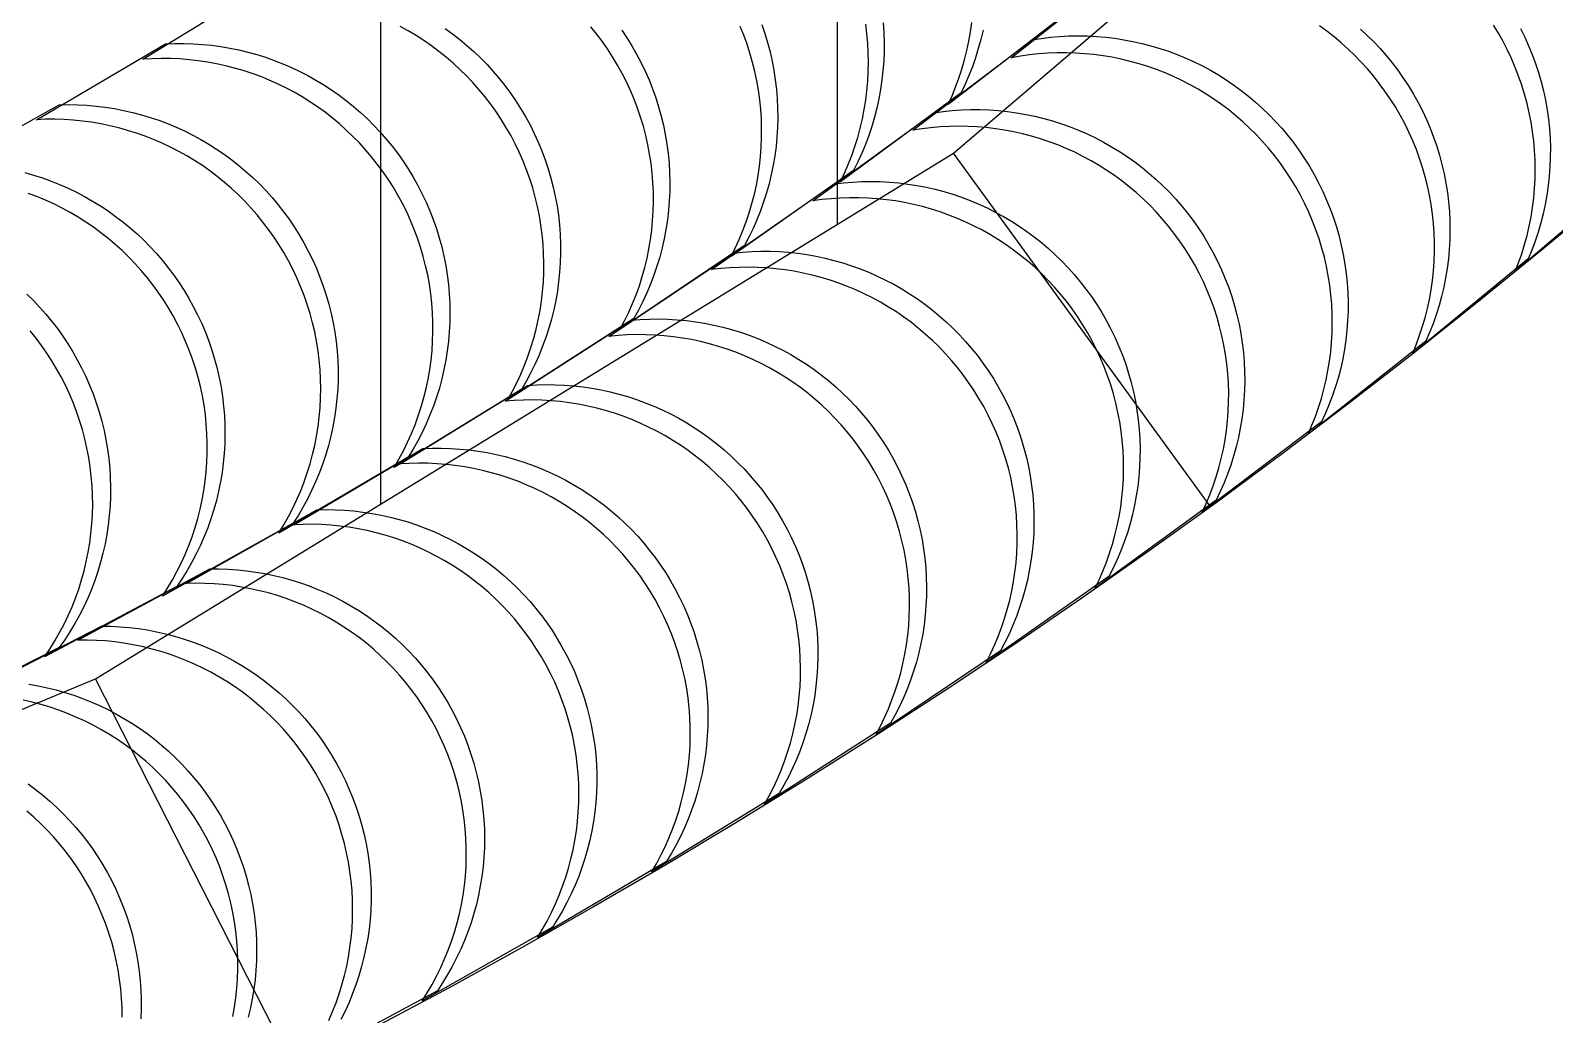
# Model space of a CAD drawing. Header units: metres. Extents: x -22.9 to 22.9, y -22.9 to 22.9.
# Drawn here: x 9.5 to 14.59, y -20.19 to -16.9 of the extents above; entities that cross this region are included whole.
import ezdxf

# ---------------------------------------------------------------- set-up
doc = ezdxf.new("R2010")
doc.units = ezdxf.units.M
for name, color, linetype in [('OBSERVED_CIRCULAR_SCAN', 3, 'Continuous'), ('SCAN_FOOTPRINTS', 5, 'Continuous'), ('TANK_BOUNDARY', 7, 'Continuous')]:
    doc.layers.add(name, color=color, linetype=linetype)

msp = doc.modelspace()

# ---------------------------------------------------------------- linework, layer by layer
at = {"layer": 'OBSERVED_CIRCULAR_SCAN'}
for p, q in [((12.5798, -17.3146), (15.1335, -15.1335)), ((12.192, -16.3068), (12.192, -17.4103)), ((10.668, -16.5119), (10.668, -18.3838)), ((9.7163, -19.0693), (12.5798, -17.3146)), ((13.4364, -18.4936), (12.5798, -17.3146)), ((12.192, -17.4147), (12.192, -17.5522)), ((10.668, -18.3842), (10.668, -18.4861)), ((6.6136, -20.3545), (9.7163, -19.0693)), ((10.3759, -20.3638), (9.7163, -19.0693))]:
    msp.add_line(p, q, dxfattribs=at)
at = {"layer": 'SCAN_FOOTPRINTS'}
for points in [[(13.9386, -16.9003), (13.9611, -16.9213), (13.983, -16.943), (14.004, -16.9655), (14.0243, -16.9886), (14.0438, -17.0125), (14.063, -17.0378), (14.0813, -17.0637), (14.0988, -17.0903), (14.1152, -17.1175), (14.1307, -17.1453), (14.1452, -17.1736), (14.1587, -17.2024), (14.1711, -17.2316), (14.1825, -17.2613), (14.1929, -17.2913), (14.2022, -17.3217), (14.2104, -17.3524), (14.2176, -17.3834), (14.2236, -17.4146), (14.2285, -17.446), (14.2323, -17.4776), (14.235, -17.5092), (14.2366, -17.541), (14.2371, -17.5728), (14.2364, -17.6046), (14.2346, -17.6363), (14.2317, -17.6679), (14.2277, -17.6995), (14.2225, -17.7308), (14.2163, -17.762), (14.2089, -17.7929), (14.2005, -17.8236), (14.191, -17.8539), (14.1805, -17.8839), (14.1688, -17.9135), (14.1562, -17.9426), (13.7636, -18.2522), (13.7636, -18.2522), (13.7762, -18.2231), (13.7878, -18.1935), (13.7984, -18.1635), (13.8079, -18.1332), (13.8163, -18.1025), (13.8237, -18.0716), (13.8299, -18.0404), (13.835, -18.0091), (13.8391, -17.9775), (13.842, -17.9459), (13.8438, -17.9142), (13.8444, -17.8824), (13.844, -17.8506), (13.8424, -17.8188), (13.8397, -17.7872), (13.8359, -17.7556), (13.831, -17.7242), (13.8249, -17.693), (13.8178, -17.662), (13.8096, -17.6313), (13.8003, -17.6009), (13.7899, -17.5709), (13.7785, -17.5412), (13.766, -17.512), (13.7526, -17.4832), (13.7381, -17.4549), (13.7226, -17.4271), (13.7061, -17.3999), (13.6887, -17.3733), (13.6704, -17.3474), (13.6512, -17.3221), (13.6317, -17.2982), (13.6114, -17.2751), (13.5903, -17.2526), (13.5685, -17.2309), (13.546, -17.2099), (13.5227, -17.1897), (13.4988, -17.1703), (13.4742, -17.1518), (13.449, -17.1341), (13.4232, -17.1173), (13.3969, -17.1013), (13.37, -17.0863), (13.3426, -17.0722), (13.3148, -17.0591), (13.2865, -17.0469), (13.2578, -17.0357), (13.2288, -17.0254), (13.1994, -17.0162), (13.1697, -17.008), (13.1398, -17.0008), (13.1096, -16.9946), (13.0792, -16.9895), (13.0487, -16.9854), (13.0181, -16.9824), (12.9873, -16.9804), (12.9566, -16.9794), (12.9258, -16.9795), (12.895, -16.9807), (12.8643, -16.9829), (12.8337, -16.9862), (12.8032, -16.9905), (12.7729, -16.9959), (13.1655, -16.6863)], [(10.8835, -16.8983), (10.9085, -16.9163), (10.9328, -16.9352), (10.9564, -16.9549), (10.9794, -16.9754), (11.0017, -16.9967), (11.0232, -17.0187), (11.0439, -17.0414), (11.0639, -17.0649), (11.0831, -17.089), (11.1014, -17.1138), (11.1188, -17.1391), (11.1354, -17.1651), (11.1516, -17.1924), (11.1668, -17.2204), (11.181, -17.2488), (11.1941, -17.2777), (11.2063, -17.3071), (11.2174, -17.3369), (11.2275, -17.367), (11.2364, -17.3975), (11.2443, -17.4283), (11.2512, -17.4594), (11.2569, -17.4906), (11.2615, -17.5221), (11.2649, -17.5537), (11.2673, -17.5854), (11.2686, -17.6171), (11.2687, -17.6489), (11.2677, -17.6807), (11.2656, -17.7124), (11.2623, -17.744), (11.258, -17.7755), (11.2525, -17.8068), (11.2459, -17.8379), (11.2383, -17.8688), (11.2295, -17.8993), (11.2197, -17.9296), (11.2088, -17.9594), (11.1969, -17.9889), (11.1839, -18.0179), (11.17, -18.0465), (11.155, -18.0745), (11.139, -18.102), (10.7131, -18.3639), (10.7131, -18.3639), (10.7291, -18.3364), (10.7441, -18.3084), (10.758, -18.2798), (10.771, -18.2508), (10.7829, -18.2214), (10.7938, -18.1915), (10.8036, -18.1613), (10.8124, -18.1307), (10.82, -18.0998), (10.8266, -18.0687), (10.8321, -18.0374), (10.8364, -18.0059), (10.8396, -17.9743), (10.8418, -17.9426), (10.8428, -17.9108), (10.8426, -17.8791), (10.8414, -17.8473), (10.839, -17.8156), (10.8355, -17.784), (10.8309, -17.7525), (10.8252, -17.7213), (10.8184, -17.6902), (10.8105, -17.6594), (10.8016, -17.6289), (10.7915, -17.5988), (10.7804, -17.569), (10.7682, -17.5396), (10.7551, -17.5107), (10.7409, -17.4823), (10.7257, -17.4544), (10.7095, -17.427), (10.6929, -17.401), (10.6755, -17.3757), (10.6571, -17.3509), (10.638, -17.3268), (10.618, -17.3034), (10.5973, -17.2806), (10.5758, -17.2586), (10.5535, -17.2373), (10.5305, -17.2168), (10.5069, -17.1971), (10.4825, -17.1782), (10.4576, -17.1602), (10.432, -17.143), (10.4059, -17.1267), (10.3792, -17.1113), (10.3521, -17.0968), (10.3244, -17.0833), (10.2963, -17.0707), (10.2678, -17.0591), (10.2389, -17.0485), (10.2096, -17.0389), (10.18, -17.0303), (10.1502, -17.0227), (10.1201, -17.0161), (10.0898, -17.0105), (10.0594, -17.006), (10.0288, -17.0026), (9.9981, -17.0001), (9.9673, -16.9988), (9.9365, -16.9985), (9.9057, -16.9992), (9.875, -17.001), (10.3009, -16.7391)], [(11.9402, -16.885), (11.9504, -16.915), (11.9596, -16.9455), (11.9677, -16.9762), (11.9747, -17.0072), (11.9806, -17.0385), (11.9854, -17.0699), (11.9891, -17.1015), (11.9916, -17.1331), (11.9931, -17.1649), (11.9934, -17.1967), (11.9926, -17.2285), (11.9907, -17.2602), (11.9877, -17.2918), (11.9835, -17.3233), (11.9782, -17.3547), (11.9719, -17.3858), (11.9644, -17.4167), (11.9558, -17.4473), (11.9462, -17.4776), (11.9355, -17.5076), (11.9238, -17.5371), (11.911, -17.5662), (11.8972, -17.5948), (11.8824, -17.623), (11.4678, -17.9024), (11.4678, -17.9024), (11.4826, -17.8742), (11.4964, -17.8456), (11.5091, -17.8165), (11.5209, -17.787), (11.5316, -17.757), (11.5412, -17.7267), (11.5498, -17.6961), (11.5572, -17.6652), (11.5636, -17.6341), (11.5689, -17.6027), (11.573, -17.5712), (11.576, -17.5396), (11.578, -17.5079), (11.5788, -17.4761), (11.5784, -17.4443), (11.577, -17.4125), (11.5744, -17.3809), (11.5707, -17.3493), (11.566, -17.3179), (11.5601, -17.2866), (11.553, -17.2556), (11.545, -17.2249), (11.5358, -17.1945), (11.5255, -17.1644), (11.5142, -17.1347), (11.5019, -17.1054), (11.4885, -17.0765), (11.4742, -17.0482), (11.4588, -17.0203), (11.4425, -16.9931), (11.4252, -16.9664), (11.4075, -16.9412), (11.389, -16.9166), (11.3697, -16.8926)], [(12.3455, -16.88), (12.3476, -16.9117), (12.3486, -16.9434), (12.3484, -16.9752), (12.3472, -17.007), (12.3448, -17.0387), (12.3413, -17.0703), (12.3367, -17.1017), (12.331, -17.133), (12.3241, -17.164), (12.3162, -17.1948), (12.3072, -17.2253), (12.2972, -17.2555), (12.286, -17.2852), (12.2739, -17.3146), (12.2607, -17.3435), (12.2465, -17.372), (11.8377, -17.6599), (11.8377, -17.6599), (11.8519, -17.6315), (11.8651, -17.6026), (11.8773, -17.5732), (11.8884, -17.5434), (11.8985, -17.5133), (11.9075, -17.4828), (11.9154, -17.452), (11.9222, -17.421), (11.9279, -17.3897), (11.9325, -17.3583), (11.936, -17.3267), (11.9384, -17.295), (11.9397, -17.2632), (11.9398, -17.2314), (11.9388, -17.1996), (11.9367, -17.1679), (11.9335, -17.1363), (11.9292, -17.1048), (11.9237, -17.0735), (11.9172, -17.0424), (11.9095, -17.0115), (11.9008, -16.981), (11.891, -16.9507), (11.8801, -16.9209), (11.8682, -16.8914)], [(12.6786, -16.9039), (12.6713, -16.9349), (12.6629, -16.9656), (12.6535, -16.9959), (12.643, -17.0259), (12.6314, -17.0555), (12.6188, -17.0847), (12.6052, -17.1134), (12.2026, -17.4098), (12.2026, -17.4098), (12.2162, -17.3811), (12.2288, -17.3519), (12.2403, -17.3223), (12.2508, -17.2923), (12.2603, -17.262), (12.2686, -17.2313), (12.2759, -17.2004), (12.2821, -17.1692), (12.2871, -17.1378), (12.2911, -17.1063), (12.2939, -17.0746), (12.2956, -17.0429), (12.2962, -17.0111), (12.2957, -16.9793), (12.2941, -16.9475), (12.2913, -16.9159), (12.2874, -16.8843)], [(12.9585, -16.8475), (12.5621, -17.1522), (12.5621, -17.1522), (12.5751, -17.1232), (12.5871, -17.0938), (12.598, -17.0639), (12.6079, -17.0337), (12.6167, -17.0032), (12.6244, -16.9723), (12.6311, -16.9412), (12.6366, -16.9099), (12.641, -16.8785)], [(14.8351, -17.3855), (14.4546, -17.71), (14.4546, -17.71), (14.4662, -17.6803), (14.4766, -17.6503), (14.486, -17.62), (14.4944, -17.5893), (14.5016, -17.5583), (14.5078, -17.5272), (14.5128, -17.4958), (14.5167, -17.4642), (14.5195, -17.4326), (14.5212, -17.4008), (14.5218, -17.3691), (14.5212, -17.3373), (14.5196, -17.3055), (14.5168, -17.2739), (14.5129, -17.2423), (14.5078, -17.2109), (14.5017, -17.1797), (14.4945, -17.1488), (14.4862, -17.1181), (14.4768, -17.0877), (14.4663, -17.0577), (14.4548, -17.0281), (14.4423, -16.9989), (14.4287, -16.9702), (14.4141, -16.9419), (14.3985, -16.9142), (14.382, -16.8871)], [(11.473, -16.9041), (11.4901, -16.9297), (11.5068, -16.9567), (11.5226, -16.9843), (11.5374, -17.0125), (11.5512, -17.0411), (11.5639, -17.0702), (11.5757, -17.0998), (11.5863, -17.1297), (11.5959, -17.16), (11.6045, -17.1906), (11.6119, -17.2215), (11.6183, -17.2527), (11.6235, -17.284), (11.6277, -17.3155), (11.6307, -17.3472), (11.6326, -17.3789), (11.6334, -17.4107), (11.6331, -17.4425), (11.6316, -17.4742), (11.629, -17.5059), (11.6253, -17.5375), (11.6205, -17.5689), (11.6146, -17.6001), (11.6076, -17.6311), (11.5995, -17.6619), (11.5903, -17.6923), (11.58, -17.7224), (11.5687, -17.7521), (11.5564, -17.7814), (11.543, -17.8102), (11.5286, -17.8385), (11.5132, -17.8664), (11.0928, -18.1371), (11.0928, -18.1371), (11.1082, -18.1093), (11.1226, -18.0809), (11.136, -18.0521), (11.1484, -18.0228), (11.1597, -17.9931), (11.1699, -17.963), (11.1791, -17.9326), (11.1872, -17.9018), (11.1942, -17.8708), (11.2001, -17.8396), (11.205, -17.8082), (11.2087, -17.7766), (11.2112, -17.7449), (11.2127, -17.7132), (11.213, -17.6814), (11.2122, -17.6496), (11.2103, -17.6179), (11.2073, -17.5862), (11.2032, -17.5547), (11.1979, -17.5234), (11.1916, -17.4922), (11.1841, -17.4613), (11.1756, -17.4307), (11.166, -17.4004), (11.1553, -17.3705), (11.1436, -17.3409), (11.1308, -17.3118), (11.117, -17.2832), (11.1022, -17.255), (11.0865, -17.2274), (11.0697, -17.2004), (11.0526, -17.1748), (11.0346, -17.1498), (11.0158, -17.1255), (10.9962, -17.1017), (10.9757, -17.0787), (10.9545, -17.0564), (10.9325, -17.0348), (10.9098, -17.014), (10.8864, -16.994), (10.8624, -16.9748), (10.8376, -16.9564), (10.8123, -16.9389), (10.7864, -16.9223), (10.76, -16.9065), (10.733, -16.8917)], [(14.4725, -16.8986), (14.4866, -16.9272), (14.4996, -16.9562), (14.5116, -16.9856), (14.5225, -17.0154), (14.5324, -17.0457), (14.5412, -17.0762), (14.5489, -17.107), (14.5556, -17.1381), (14.5611, -17.1694), (14.5655, -17.2009), (14.5688, -17.2325), (14.571, -17.2642), (14.5721, -17.296), (14.572, -17.3278), (14.5708, -17.3595), (14.5685, -17.3912), (14.5651, -17.4228), (14.5606, -17.4543), (14.5549, -17.4856), (14.5482, -17.5167), (14.5404, -17.5475), (14.5314, -17.578), (14.5214, -17.6081), (14.5104, -17.6379), (14.4983, -17.6673), (14.1117, -17.9844), (14.1117, -17.9844), (14.1238, -17.955), (14.1348, -17.9252), (14.1448, -17.895), (14.1538, -17.8645), (14.1616, -17.8337), (14.1683, -17.8027), (14.174, -17.7714), (14.1785, -17.7399), (14.1819, -17.7083), (14.1842, -17.6766), (14.1854, -17.6449), (14.1855, -17.6131), (14.1844, -17.5813), (14.1822, -17.5496), (14.1789, -17.518), (14.1745, -17.4865), (14.169, -17.4552), (14.1623, -17.4241), (14.1546, -17.3933), (14.1458, -17.3627), (14.1359, -17.3325), (14.125, -17.3027), (14.113, -17.2732), (14.1, -17.2442), (14.0859, -17.2157), (14.0709, -17.1877), (14.0549, -17.1603), (14.0379, -17.1334), (14.02, -17.1071), (14.0012, -17.0815), (13.9815, -17.0566), (13.9615, -17.0331), (13.9408, -17.0103), (13.9193, -16.9883), (13.8971, -16.967), (13.8741, -16.9465), (13.8505, -16.9267), (13.8262, -16.9078), (13.8013, -16.8897)], [(9.1592, -17.3971), (9.5957, -17.1531), (9.5957, -17.1531), (9.6265, -17.1526), (9.6573, -17.1531), (9.688, -17.1547), (9.7187, -17.1574), (9.7493, -17.161), (9.7797, -17.1658), (9.8099, -17.1716), (9.84, -17.1784), (9.8697, -17.1862), (9.8992, -17.195), (9.9284, -17.2049), (9.9572, -17.2157), (9.9857, -17.2275), (10.0137, -17.2403), (10.0413, -17.254), (10.0683, -17.2687), (10.0949, -17.2843), (10.1209, -17.3008), (10.1463, -17.3181), (10.1711, -17.3364), (10.1953, -17.3554), (10.2188, -17.3753), (10.2417, -17.396), (10.2638, -17.4174), (10.2851, -17.4396), (10.3057, -17.4625), (10.3255, -17.4861), (10.3445, -17.5104), (10.3626, -17.5353), (10.3799, -17.5607), (10.3962, -17.5868), (10.4117, -17.6134), (10.4267, -17.6415), (10.4408, -17.67), (10.4538, -17.699), (10.4657, -17.7284), (10.4767, -17.7583), (10.4865, -17.7885), (10.4953, -17.819), (10.503, -17.8499), (10.5096, -17.881), (10.5151, -17.9123), (10.5195, -17.9438), (10.5228, -17.9754), (10.525, -18.0071), (10.526, -18.0389), (10.526, -18.0706), (10.5248, -18.1024), (10.5224, -18.1341), (10.519, -18.1657), (10.5144, -18.1972), (10.5088, -18.2284), (10.502, -18.2595), (10.4942, -18.2903), (10.4852, -18.3208), (10.4752, -18.351), (10.4642, -18.3808), (10.452, -18.4102), (10.4389, -18.4391), (10.4248, -18.4676), (10.4096, -18.4955), (10.3935, -18.5229), (10.3764, -18.5497), (9.9399, -18.7937), (9.9399, -18.7937), (9.957, -18.7669), (9.9732, -18.7395), (9.9883, -18.7115), (10.0025, -18.6831), (10.0156, -18.6541), (10.0277, -18.6247), (10.0388, -18.595), (10.0488, -18.5648), (10.0577, -18.5343), (10.0656, -18.5035), (10.0723, -18.4724), (10.078, -18.4411), (10.0826, -18.4097), (10.086, -18.3781), (10.0883, -18.3464), (10.0895, -18.3146), (10.0896, -18.2828), (10.0885, -18.2511), (10.0864, -18.2193), (10.0831, -18.1877), (10.0787, -18.1563), (10.0732, -18.1249), (10.0666, -18.0939), (10.0589, -18.063), (10.0501, -18.0325), (10.0402, -18.0023), (10.0293, -17.9724), (10.0173, -17.943), (10.0043, -17.914), (9.9903, -17.8854), (9.9753, -17.8574), (9.9598, -17.8308), (9.9434, -17.8047), (9.9262, -17.7792), (9.908, -17.7543), (9.8891, -17.7301), (9.8693, -17.7065), (9.8487, -17.6836), (9.8273, -17.6614), (9.8052, -17.64), (9.7824, -17.6193), (9.7589, -17.5994), (9.7347, -17.5803), (9.7099, -17.5621), (9.6845, -17.5447), (9.6584, -17.5283), (9.6319, -17.5127), (9.6048, -17.498), (9.5773, -17.4843), (9.5492, -17.4715), (9.5208, -17.4597), (9.492, -17.4488)], [(9.4805, -17.3793), (9.5101, -17.3878), (9.5394, -17.3972), (9.5683, -17.4077), (9.5969, -17.4191), (9.6251, -17.4315), (9.6529, -17.4449), (9.6801, -17.4592), (9.7069, -17.4744), (9.7331, -17.4906), (9.7588, -17.5076), (9.7838, -17.5255), (9.8083, -17.5442), (9.8321, -17.5638), (9.8552, -17.5841), (9.8775, -17.6053), (9.8992, -17.6272), (9.9201, -17.6498), (9.9402, -17.6731), (9.9595, -17.6971), (9.9779, -17.7218), (9.9955, -17.747), (10.0123, -17.7729), (10.0281, -17.7993), (10.043, -17.8262), (10.0575, -17.8546), (10.0709, -17.8834), (10.0833, -17.9126), (10.0946, -17.9423), (10.1049, -17.9724), (10.1142, -18.0028), (10.1223, -18.0335), (10.1294, -18.0645), (10.1354, -18.0957), (10.1402, -18.1272), (10.144, -18.1587), (10.1466, -18.1904), (10.1481, -18.2222), (10.1485, -18.2539), (10.1477, -18.2857), (10.1459, -18.3174), (10.1429, -18.3491), (10.1388, -18.3806), (10.1336, -18.412), (10.1273, -18.4431), (10.1199, -18.474), (10.1114, -18.5047), (10.1018, -18.535), (10.0912, -18.5649), (10.0795, -18.5945), (10.0668, -18.6236), (10.053, -18.6523), (10.0383, -18.6804), (10.0226, -18.7081), (10.0059, -18.7351), (9.9882, -18.7616), (9.5468, -18.9964), (9.5468, -18.9964), (9.5645, -18.97), (9.5811, -18.9429), (9.5969, -18.9153), (9.6116, -18.8871), (9.6254, -18.8585), (9.6381, -18.8293), (9.6498, -18.7998), (9.6604, -18.7698), (9.67, -18.7395), (9.6785, -18.7089), (9.6859, -18.678), (9.6922, -18.6468), (9.6974, -18.6155), (9.7015, -18.5839), (9.7045, -18.5523), (9.7063, -18.5206), (9.7071, -18.4888), (9.7067, -18.457), (9.7052, -18.4252), (9.7025, -18.3936), (9.6988, -18.362), (9.6939, -18.3306), (9.688, -18.2994), (9.6809, -18.2684), (9.6728, -18.2376), (9.6635, -18.2072), (9.6532, -18.1772), (9.6419, -18.1475), (9.6295, -18.1182), (9.6161, -18.0894), (9.6016, -18.0611), (9.5867, -18.0341), (9.5709, -18.0077), (9.5541, -17.9819), (9.5365, -17.9566), (9.5181, -17.932), (9.4988, -17.908)], [(9.4872, -17.7854), (9.5092, -17.807), (9.5303, -17.8293), (9.5508, -17.8524), (9.5704, -17.8761), (9.5892, -17.9005), (9.6071, -17.9255), (9.6242, -17.9511), (9.6404, -17.9773), (9.6557, -18.0041), (9.67, -18.0313), (9.6839, -18.0599), (9.6967, -18.089), (9.7085, -18.1185), (9.7192, -18.1484), (9.7289, -18.1787), (9.7375, -18.2093), (9.745, -18.2402), (9.7514, -18.2713), (9.7567, -18.3027), (9.7609, -18.3342), (9.764, -18.3658), (9.766, -18.3976), (9.7668, -18.4293), (9.7665, -18.4611), (9.7651, -18.4929), (9.7626, -18.5246), (9.759, -18.5561), (9.7542, -18.5876), (9.7484, -18.6188), (9.7414, -18.6498), (9.7334, -18.6806), (9.7242, -18.711), (9.714, -18.7411), (9.7028, -18.7709), (9.6905, -18.8002), (9.6772, -18.829), (9.6628, -18.8574), (9.6475, -18.8852), (9.6312, -18.9125), (9.6139, -18.9392), (9.5958, -18.9653), (9.1496, -19.1909)], [(10.4953, -20.2099), (10.5079, -20.1807), (10.5194, -20.1511), (10.5298, -20.1211), (10.5392, -20.0907), (10.5475, -20.06), (10.5548, -20.0291), (10.5609, -19.9979), (10.5659, -19.9665), (10.5698, -19.9349), (10.5726, -19.9033), (10.5743, -19.8715), (10.5748, -19.8398), (10.5743, -19.808), (10.5726, -19.7762), (10.5698, -19.7446), (10.5658, -19.713), (10.5608, -19.6816), (10.5547, -19.6505), (10.5474, -19.6195), (10.5391, -19.5888), (10.5297, -19.5585), (10.5192, -19.5285), (10.5077, -19.4988), (10.4951, -19.4696), (10.4815, -19.4409), (10.4669, -19.4127), (10.4518, -19.3858), (10.4358, -19.3595), (10.419, -19.3338), (10.4012, -19.3086), (10.3826, -19.2841), (10.3632, -19.2602), (10.3429, -19.237), (10.3219, -19.2145), (10.3001, -19.1927), (10.2776, -19.1717), (10.2544, -19.1515), (10.2305, -19.132), (10.206, -19.1134), (10.1808, -19.0957), (10.155, -19.0788), (10.1287, -19.0628), (10.1019, -19.0478), (10.0745, -19.0336), (10.0467, -19.0204), (10.0184, -19.0082), (9.9898, -18.9969), (9.9607, -18.9866), (9.9314, -18.9774), (9.9017, -18.9691), (9.8718, -18.9618), (9.8416, -18.9556), (9.8113, -18.9504), (9.7808, -18.9463), (9.7501, -18.9432), (9.7194, -18.9411), (9.6886, -18.9401), (9.6578, -18.9402), (10.0979, -18.7028), (10.0979, -18.7028), (10.1287, -18.7027), (10.1595, -18.7037), (10.1902, -18.7058), (10.2208, -18.7089), (10.2513, -18.713), (10.2817, -18.7182), (10.3118, -18.7244), (10.3418, -18.7317), (10.3714, -18.7399), (10.4008, -18.7492), (10.4298, -18.7595), (10.4585, -18.7708), (10.4867, -18.783), (10.5145, -18.7962), (10.5419, -18.8104), (10.5687, -18.8254), (10.5951, -18.8414), (10.6208, -18.8583), (10.646, -18.876), (10.6705, -18.8946), (10.6944, -18.914), (10.7177, -18.9343), (10.7402, -18.9553), (10.7619, -18.9771), (10.783, -18.9996), (10.8032, -19.0228), (10.8226, -19.0466), (10.8412, -19.0712), (10.859, -19.0963), (10.8759, -19.1221), (10.8919, -19.1484), (10.907, -19.1753), (10.9215, -19.2035), (10.9351, -19.2322), (10.9477, -19.2614), (10.9592, -19.291), (10.9697, -19.3211), (10.9791, -19.3514), (10.9875, -19.3821), (10.9947, -19.413), (11.0008, -19.4442), (11.0059, -19.4756), (11.0098, -19.5072), (11.0126, -19.5388), (11.0143, -19.5706), (11.0149, -19.6023), (11.0143, -19.6341), (11.0127, -19.6659), (11.0099, -19.6975), (11.006, -19.7291), (11.0009, -19.7605), (10.9948, -19.7916), (10.9876, -19.8226), (10.9793, -19.8533), (10.9699, -19.8837), (10.9594, -19.9137), (10.9479, -19.9433), (10.9354, -19.9725), (10.9218, -20.0012), (10.9072, -20.0295), (10.8916, -20.0572), (10.8751, -20.0843), (10.8576, -20.1109), (10.4176, -20.3483)], [(9.2922, -19.1223), (9.7367, -18.8933), (9.7367, -18.8933), (9.7675, -18.8939), (9.7982, -18.8955), (9.8289, -18.8981), (9.8595, -18.9018), (9.8899, -18.9065), (9.9201, -18.9123), (9.9502, -18.9191), (9.98, -18.9269), (10.0094, -18.9358), (10.0386, -18.9456), (10.0675, -18.9564), (10.0959, -18.9683), (10.1239, -18.981), (10.1515, -18.9948), (10.1785, -19.0094), (10.2051, -19.025), (10.2311, -19.0415), (10.2565, -19.0589), (10.2814, -19.0771), (10.3055, -19.0962), (10.3291, -19.116), (10.3519, -19.1367), (10.374, -19.1581), (10.3953, -19.1803), (10.4159, -19.2032), (10.4357, -19.2268), (10.4547, -19.2511), (10.4728, -19.276), (10.4901, -19.3015), (10.5065, -19.3275), (10.522, -19.3541), (10.5365, -19.3813), (10.5506, -19.4098), (10.5636, -19.4388), (10.5756, -19.4682), (10.5866, -19.4981), (10.5965, -19.5283), (10.6053, -19.5588), (10.613, -19.5896), (10.6197, -19.6207), (10.6252, -19.652), (10.6297, -19.6835), (10.633, -19.7151), (10.6352, -19.7468), (10.6363, -19.7786), (10.6362, -19.8104), (10.6351, -19.8421), (10.6328, -19.8738), (10.6294, -19.9054), (10.6249, -19.9369), (10.6192, -19.9682), (10.6125, -19.9992), (10.6047, -20.0301), (10.5958, -20.0606), (10.5858, -20.0907), (10.5748, -20.1206), (10.5627, -20.15), (10.5496, -20.1789), (10.5355, -20.2074)], [(9.4945, -19.0877), (9.5248, -19.093), (9.5549, -19.0994), (9.5848, -19.1068), (9.6145, -19.1152), (9.6438, -19.1246), (9.6728, -19.135), (9.7014, -19.1464), (9.7296, -19.1587), (9.7573, -19.172), (9.7846, -19.1863), (9.8114, -19.2015), (9.8377, -19.2176), (9.8634, -19.2346), (9.8885, -19.2524), (9.9129, -19.2711), (9.9367, -19.2906), (9.9599, -19.311), (9.9823, -19.3321), (10.004, -19.3539), (10.0249, -19.3765), (10.045, -19.3998), (10.0644, -19.4238), (10.0829, -19.4484), (10.1005, -19.4736), (10.1173, -19.4994), (10.1332, -19.5258), (10.1481, -19.5527), (10.1622, -19.5801), (10.1757, -19.6089), (10.1882, -19.6382), (10.1996, -19.6678), (10.21, -19.6979), (10.2193, -19.7282), (10.2275, -19.7589), (10.2347, -19.7899), (10.2407, -19.8211), (10.2457, -19.8525), (10.2495, -19.8841), (10.2522, -19.9157), (10.2538, -19.9475), (10.2543, -19.9793), (10.2536, -20.0111), (10.2519, -20.0428), (10.249, -20.0744), (10.245, -20.106), (10.2398, -20.1374), (10.2336, -20.1685), (10.2263, -20.1995)], [(10.1747, -20.1971), (10.1803, -20.1658), (10.1849, -20.1343), (10.1883, -20.1027), (10.1905, -20.071), (10.1917, -20.0393), (10.1917, -20.0075), (10.1907, -19.9757), (10.1885, -19.944), (10.1851, -19.9124), (10.1807, -19.8809), (10.1752, -19.8496), (10.1685, -19.8185), (10.1608, -19.7877), (10.1519, -19.7572), (10.142, -19.727), (10.1311, -19.6971), (10.1191, -19.6677), (10.1061, -19.6387), (10.092, -19.6102), (10.0774, -19.5831), (10.062, -19.5565), (10.0456, -19.5304), (10.0283, -19.5049), (10.0102, -19.48), (9.9912, -19.4557), (9.9714, -19.4321), (9.9508, -19.4092), (9.9295, -19.3871), (9.9074, -19.3656), (9.8845, -19.3449), (9.861, -19.3251), (9.8368, -19.306), (9.812, -19.2878), (9.7866, -19.2704), (9.7606, -19.2539), (9.734, -19.2384), (9.7069, -19.2237), (9.6794, -19.21), (9.6514, -19.1972), (9.6229, -19.1854), (9.5941, -19.1745), (9.5649, -19.1647), (9.5354, -19.1558), (9.5057, -19.148), (9.4756, -19.1412)], [(9.492, -19.4205), (9.5167, -19.4388), (9.5408, -19.458), (9.5643, -19.478), (9.587, -19.4988), (9.609, -19.5203), (9.6303, -19.5426), (9.6508, -19.5656), (9.6704, -19.5892), (9.6893, -19.6136), (9.7073, -19.6385), (9.7245, -19.6641), (9.7408, -19.6902), (9.7562, -19.7169), (9.7706, -19.7441), (9.7841, -19.7718), (9.7971, -19.8008), (9.809, -19.8303), (9.8198, -19.8602), (9.8296, -19.8904), (9.8384, -19.921), (9.846, -19.9518), (9.8526, -19.9829), (9.858, -20.0142), (9.8623, -20.0457), (9.8656, -20.0773), (9.8677, -20.1091), (9.8687, -20.1408), (9.8685, -20.1726), (9.8673, -20.2044)], [(9.8055, -20.1996), (9.805, -20.1678), (9.8034, -20.1361), (9.8007, -20.1044), (9.7968, -20.0729), (9.7919, -20.0415), (9.7858, -20.0103), (9.7787, -19.9793), (9.7705, -19.9486), (9.7612, -19.9182), (9.7508, -19.8881), (9.7393, -19.8585), (9.7269, -19.8293), (9.7134, -19.8005), (9.6993, -19.7731), (9.6843, -19.7462), (9.6685, -19.7198), (9.6517, -19.694), (9.634, -19.6687), (9.6155, -19.6441), (9.5962, -19.6201), (9.5761, -19.5969), (9.5551, -19.5743), (9.5335, -19.5524), (9.511, -19.5313), (9.4879, -19.511)]]:
    msp.add_lwpolyline(points, dxfattribs=at)
for points in [[(12.8424, -16.9361), (12.8729, -16.9314), (12.9034, -16.9276), (12.9341, -16.925), (12.9649, -16.9233), (12.9956, -16.9228), (13.0264, -16.9232), (13.0572, -16.9248), (13.0879, -16.9274), (13.1184, -16.931), (13.1489, -16.9357), (13.1791, -16.9414), (13.2092, -16.9481), (13.239, -16.9559), (13.2685, -16.9647), (13.2977, -16.9745), (13.3265, -16.9852), (13.355, -16.997), (13.383, -17.0097), (13.4106, -17.0234), (13.4377, -17.038), (13.4643, -17.0536), (13.4903, -17.07), (13.5158, -17.0873), (13.5407, -17.1055), (13.5649, -17.1245), (13.5884, -17.1444), (13.6113, -17.165), (13.6334, -17.1864), (13.6548, -17.2085), (13.6755, -17.2314), (13.6953, -17.2549), (13.7143, -17.2792), (13.7331, -17.3048), (13.7509, -17.3312), (13.7678, -17.3581), (13.7837, -17.3856), (13.7987, -17.4136), (13.8126, -17.4422), (13.8255, -17.4712), (13.8374, -17.5007), (13.8483, -17.5306), (13.8581, -17.5608), (13.8668, -17.5914), (13.8744, -17.6223), (13.8809, -17.6534), (13.8864, -17.6847), (13.8907, -17.7162), (13.8939, -17.7478), (13.896, -17.7795), (13.8969, -17.8113), (13.8968, -17.8431), (13.8955, -17.8748), (13.8931, -17.9065), (13.8896, -17.9381), (13.885, -17.9696), (13.8792, -18.0008), (13.8724, -18.0319), (13.8645, -18.0627), (13.8554, -18.0931), (13.8454, -18.1233), (13.8342, -18.1531), (13.822, -18.1824), (13.8088, -18.2113), (13.4103, -18.5133), (13.4103, -18.5133), (13.4235, -18.4844), (13.4357, -18.455), (13.4469, -18.4253), (13.4569, -18.3951), (13.466, -18.3647), (13.4739, -18.3339), (13.4807, -18.3028), (13.4865, -18.2716), (13.4911, -18.2401), (13.4946, -18.2085), (13.497, -18.1768), (13.4983, -18.1451), (13.4985, -18.1133), (13.4975, -18.0815), (13.4954, -18.0498), (13.4922, -18.0182), (13.4879, -17.9867), (13.4824, -17.9554), (13.4759, -17.9243), (13.4683, -17.8934), (13.4596, -17.8628), (13.4498, -17.8326), (13.4389, -17.8027), (13.427, -17.7732), (13.4141, -17.7442), (13.4002, -17.7156), (13.3852, -17.6876), (13.3693, -17.6601), (13.3524, -17.6331), (13.3346, -17.6068), (13.3158, -17.5812), (13.2968, -17.5569), (13.277, -17.5334), (13.2563, -17.5105), (13.2349, -17.4884), (13.2128, -17.467), (13.1899, -17.4464), (13.1664, -17.4265), (13.1422, -17.4075), (13.1173, -17.3893), (13.0919, -17.372), (13.0658, -17.3556), (13.0392, -17.34), (13.0121, -17.3254), (12.9845, -17.3117), (12.9565, -17.299), (12.928, -17.2872), (12.8992, -17.2765), (12.87, -17.2667), (12.8405, -17.2579), (12.8107, -17.2501), (12.7806, -17.2434), (12.7504, -17.2377), (12.72, -17.233), (12.6894, -17.2293), (12.6587, -17.2268), (12.6279, -17.2252), (12.5971, -17.2248), (12.5664, -17.2253), (12.5356, -17.227), (12.5049, -17.2296), (12.4744, -17.2334), (12.4439, -17.2381), (12.8424, -16.9361)], [(9.9504, -16.9498), (9.9812, -16.9486), (10.012, -16.9485), (10.0428, -16.9495), (10.0735, -16.9515), (10.1042, -16.9545), (10.1347, -16.9586), (10.165, -16.9638), (10.1952, -16.9699), (10.2251, -16.9771), (10.2548, -16.9854), (10.2842, -16.9946), (10.3132, -17.0048), (10.3419, -17.0161), (10.3702, -17.0283), (10.398, -17.0414), (10.4254, -17.0555), (10.4523, -17.0705), (10.4786, -17.0865), (10.5044, -17.1033), (10.5296, -17.121), (10.5542, -17.1396), (10.5781, -17.159), (10.6013, -17.1792), (10.6239, -17.2001), (10.6457, -17.2219), (10.6668, -17.2443), (10.687, -17.2675), (10.7065, -17.2914), (10.7251, -17.3159), (10.7429, -17.341), (10.7599, -17.3667), (10.7759, -17.393), (10.7915, -17.4207), (10.8061, -17.449), (10.8197, -17.4777), (10.8323, -17.5069), (10.8438, -17.5365), (10.8543, -17.5665), (10.8637, -17.5968), (10.8721, -17.6275), (10.8793, -17.6585), (10.8855, -17.6897), (10.8906, -17.721), (10.8945, -17.7526), (10.8973, -17.7842), (10.899, -17.816), (10.8996, -17.8478), (10.8991, -17.8795), (10.8974, -17.9113), (10.8946, -17.9429), (10.8907, -17.9745), (10.8857, -18.0059), (10.8796, -18.0371), (10.8724, -18.068), (10.8641, -18.0987), (10.8547, -18.1291), (10.8443, -18.1591), (10.8328, -18.1887), (10.8202, -18.2179), (10.8067, -18.2467), (10.7921, -18.2749), (10.7766, -18.3027), (10.76, -18.3298), (10.3288, -18.5828), (10.3288, -18.5828), (10.3453, -18.5557), (10.3609, -18.5279), (10.3754, -18.4997), (10.389, -18.4709), (10.4015, -18.4417), (10.413, -18.4121), (10.4235, -18.3821), (10.4328, -18.3517), (10.4411, -18.321), (10.4483, -18.2901), (10.4545, -18.2589), (10.4595, -18.2275), (10.4634, -18.1959), (10.4661, -18.1643), (10.4678, -18.1325), (10.4683, -18.1008), (10.4678, -18.069), (10.4661, -18.0372), (10.4632, -18.0056), (10.4593, -17.974), (10.4542, -17.9426), (10.4481, -17.9115), (10.4408, -17.8805), (10.4325, -17.8498), (10.423, -17.8195), (10.4126, -17.7895), (10.401, -17.7599), (10.3884, -17.7307), (10.3748, -17.7019), (10.3602, -17.6737), (10.3446, -17.646), (10.3286, -17.6197), (10.3117, -17.594), (10.2939, -17.5689), (10.2752, -17.5444), (10.2558, -17.5205), (10.2355, -17.4973), (10.2144, -17.4749), (10.1926, -17.4531), (10.1701, -17.4322), (10.1468, -17.412), (10.1229, -17.3926), (10.0983, -17.374), (10.0731, -17.3563), (10.0474, -17.3395), (10.021, -17.3235), (9.9941, -17.3085), (9.9668, -17.2944), (9.9389, -17.2812), (9.9106, -17.2691), (9.882, -17.2578), (9.8529, -17.2476), (9.8236, -17.2384), (9.7939, -17.2301), (9.7639, -17.2229), (9.7338, -17.2168), (9.7034, -17.2116), (9.6729, -17.2075), (9.6423, -17.2045), (9.6115, -17.2025), (9.5807, -17.2015), (9.55, -17.2016), (9.5192, -17.2028), (9.9504, -16.9498)], [(12.5147, -17.1798), (12.5452, -17.1756), (12.5758, -17.1724), (12.6065, -17.1703), (12.6373, -17.1693), (12.6681, -17.1693), (12.6989, -17.1704), (12.7296, -17.1725), (12.7602, -17.1757), (12.7907, -17.1799), (12.8211, -17.1852), (12.8512, -17.1915), (12.8811, -17.1988), (12.9108, -17.2071), (12.9401, -17.2165), (12.9691, -17.2268), (12.9977, -17.2382), (13.026, -17.2505), (13.0537, -17.2637), (13.0811, -17.2779), (13.1079, -17.2931), (13.1342, -17.3091), (13.1599, -17.3261), (13.185, -17.3439), (13.2095, -17.3625), (13.2334, -17.382), (13.2565, -17.4023), (13.279, -17.4233), (13.3007, -17.4452), (13.3217, -17.4677), (13.3419, -17.491), (13.3612, -17.5149), (13.3798, -17.5395), (13.398, -17.5655), (13.4154, -17.5922), (13.4317, -17.6194), (13.4471, -17.6472), (13.4615, -17.6755), (13.4749, -17.7044), (13.4873, -17.7337), (13.4986, -17.7633), (13.5089, -17.7934), (13.5181, -17.8239), (13.5262, -17.8546), (13.5333, -17.8856), (13.5392, -17.9168), (13.544, -17.9482), (13.5477, -17.9798), (13.5503, -18.0115), (13.5518, -18.0432), (13.5522, -18.075), (13.5514, -18.1068), (13.5495, -18.1385), (13.5465, -18.1702), (13.5424, -18.2017), (13.5371, -18.233), (13.5308, -18.2642), (13.5234, -18.2951), (13.5149, -18.3257), (13.5053, -18.356), (13.4946, -18.386), (13.4829, -18.4155), (13.4701, -18.4446), (13.4564, -18.4733), (13.0521, -18.7676), (13.0521, -18.7676), (13.0659, -18.7389), (13.0787, -18.7098), (13.0904, -18.6802), (13.101, -18.6503), (13.1106, -18.62), (13.1191, -18.5894), (13.1266, -18.5585), (13.1329, -18.5273), (13.1382, -18.496), (13.1423, -18.4644), (13.1453, -18.4328), (13.1472, -18.4011), (13.1479, -18.3693), (13.1476, -18.3375), (13.1461, -18.3058), (13.1435, -18.2741), (13.1398, -18.2425), (13.135, -18.2111), (13.129, -18.1799), (13.122, -18.1489), (13.1139, -18.1181), (13.1047, -18.0877), (13.0944, -18.0576), (13.0831, -18.0279), (13.0707, -17.9987), (13.0573, -17.9698), (13.0429, -17.9415), (13.0275, -17.9137), (13.0111, -17.8864), (12.9938, -17.8598), (12.9756, -17.8338), (12.957, -17.8092), (12.9376, -17.7852), (12.9175, -17.762), (12.8965, -17.7394), (12.8748, -17.7176), (12.8523, -17.6966), (12.8291, -17.6763), (12.8053, -17.6568), (12.7808, -17.6381), (12.7557, -17.6203), (12.7299, -17.6034), (12.7037, -17.5874), (12.6768, -17.5722), (12.6495, -17.558), (12.6217, -17.5448), (12.5935, -17.5324), (12.5649, -17.5211), (12.5359, -17.5108), (12.5065, -17.5014), (12.4769, -17.4931), (12.447, -17.4857), (12.4168, -17.4795), (12.3865, -17.4742), (12.356, -17.47), (12.3254, -17.4668), (12.2946, -17.4647), (12.2639, -17.4636), (12.2331, -17.4636), (12.2023, -17.4646), (12.1716, -17.4667), (12.141, -17.4698), (12.1104, -17.474), (12.5147, -17.1798)], [(12.1823, -17.417), (12.2129, -17.4134), (12.2435, -17.4109), (12.2743, -17.4094), (12.3051, -17.4089), (12.3359, -17.4096), (12.3666, -17.4112), (12.3973, -17.4139), (12.4279, -17.4177), (12.4583, -17.4225), (12.4885, -17.4283), (12.5185, -17.4352), (12.5483, -17.4431), (12.5778, -17.452), (12.6069, -17.4619), (12.6357, -17.4728), (12.6641, -17.4847), (12.6921, -17.4976), (12.7196, -17.5114), (12.7467, -17.5261), (12.7732, -17.5417), (12.7992, -17.5583), (12.8246, -17.5757), (12.8493, -17.594), (12.8735, -17.6131), (12.8969, -17.633), (12.9197, -17.6538), (12.9418, -17.6753), (12.9631, -17.6975), (12.9836, -17.7204), (13.0033, -17.7441), (13.0223, -17.7684), (13.0403, -17.7933), (13.0581, -17.8197), (13.0749, -17.8467), (13.0907, -17.8742), (13.1056, -17.9023), (13.1194, -17.9309), (13.1323, -17.96), (13.1441, -17.9895), (13.1548, -18.0194), (13.1645, -18.0497), (13.1732, -18.0803), (13.1807, -18.1112), (13.1871, -18.1423), (13.1925, -18.1736), (13.1967, -18.2051), (13.1998, -18.2368), (13.2018, -18.2685), (13.2026, -18.3003), (13.2024, -18.3321), (13.201, -18.3638), (13.1985, -18.3955), (13.1949, -18.4271), (13.1902, -18.4585), (13.1843, -18.4898), (13.1774, -18.5208), (13.1694, -18.5515), (13.1603, -18.582), (13.1501, -18.6121), (13.1388, -18.6418), (13.1266, -18.6712), (13.1133, -18.7), (13.0989, -18.7284), (12.6891, -19.0149), (12.6891, -19.0149), (12.7035, -18.9865), (12.7168, -18.9576), (12.729, -18.9283), (12.7403, -18.8986), (12.7505, -18.8685), (12.7596, -18.838), (12.7676, -18.8072), (12.7745, -18.7762), (12.7804, -18.745), (12.7851, -18.7135), (12.7887, -18.682), (12.7912, -18.6503), (12.7926, -18.6185), (12.7928, -18.5867), (12.792, -18.555), (12.79, -18.5232), (12.7869, -18.4916), (12.7826, -18.4601), (12.7773, -18.4288), (12.7709, -18.3976), (12.7633, -18.3668), (12.7547, -18.3362), (12.745, -18.3059), (12.7343, -18.276), (12.7225, -18.2465), (12.7096, -18.2174), (12.6958, -18.1888), (12.6809, -18.1607), (12.6651, -18.1331), (12.6483, -18.1061), (12.6305, -18.0798), (12.6125, -18.0548), (12.5935, -18.0305), (12.5738, -18.0069), (12.5533, -17.984), (12.532, -17.9617), (12.5099, -17.9402), (12.4871, -17.9195), (12.4637, -17.8996), (12.4395, -17.8804), (12.4148, -17.8622), (12.3894, -17.8447), (12.3634, -17.8282), (12.3369, -17.8125), (12.3098, -17.7978), (12.2823, -17.784), (12.2543, -17.7712), (12.2259, -17.7593), (12.1971, -17.7484), (12.168, -17.7385), (12.1385, -17.7296), (12.1087, -17.7217), (12.0787, -17.7148), (12.0485, -17.709), (12.0181, -17.7041), (11.9875, -17.7004), (11.9568, -17.6977), (11.9261, -17.696), (11.8953, -17.6954), (11.8645, -17.6958), (11.8337, -17.6973), (11.8031, -17.6999), (11.7725, -17.7035), (12.1823, -17.417)], [(11.8454, -17.6479), (11.876, -17.6449), (11.9068, -17.6429), (11.9375, -17.642), (11.9683, -17.6422), (11.9991, -17.6434), (12.0298, -17.6456), (12.0604, -17.6489), (12.0909, -17.6533), (12.1212, -17.6586), (12.1513, -17.6651), (12.1812, -17.6725), (12.2108, -17.681), (12.2401, -17.6905), (12.2691, -17.7009), (12.2977, -17.7124), (12.3258, -17.7248), (12.3536, -17.7382), (12.3808, -17.7525), (12.4076, -17.7678), (12.4338, -17.7839), (12.4595, -17.801), (12.4845, -17.8189), (12.5089, -17.8376), (12.5327, -17.8572), (12.5558, -17.8776), (12.5781, -17.8987), (12.5998, -17.9207), (12.6207, -17.9433), (12.6407, -17.9666), (12.66, -17.9906), (12.6785, -18.0153), (12.6961, -18.0406), (12.7133, -18.0673), (12.7296, -18.0946), (12.7449, -18.1224), (12.7592, -18.1508), (12.7725, -18.1797), (12.7848, -18.209), (12.796, -18.2387), (12.8062, -18.2688), (12.8153, -18.2993), (12.8233, -18.3301), (12.8303, -18.3611), (12.8361, -18.3923), (12.8408, -18.4238), (12.8445, -18.4553), (12.847, -18.487), (12.8483, -18.5188), (12.8486, -18.5506), (12.8477, -18.5823), (12.8457, -18.6141), (12.8426, -18.6457), (12.8384, -18.6772), (12.8331, -18.7085), (12.8266, -18.7397), (12.8191, -18.7705), (12.8105, -18.8011), (12.8008, -18.8314), (12.7901, -18.8613), (12.7782, -18.8908), (12.7654, -18.9199), (12.7516, -18.9485), (12.7367, -18.9766), (12.3215, -19.2552), (12.3215, -19.2552), (12.3363, -19.2271), (12.3502, -19.1985), (12.363, -19.1694), (12.3748, -19.1399), (12.3856, -19.11), (12.3953, -19.0797), (12.4039, -19.0491), (12.4114, -19.0182), (12.4178, -18.9871), (12.4232, -18.9557), (12.4274, -18.9242), (12.4305, -18.8926), (12.4325, -18.8609), (12.4334, -18.8291), (12.4331, -18.7973), (12.4317, -18.7656), (12.4292, -18.7339), (12.4256, -18.7023), (12.4209, -18.6709), (12.415, -18.6396), (12.4081, -18.6086), (12.4001, -18.5778), (12.391, -18.5474), (12.3808, -18.5173), (12.3696, -18.4875), (12.3573, -18.4582), (12.344, -18.4294), (12.3296, -18.401), (12.3143, -18.3731), (12.2981, -18.3458), (12.2808, -18.3191), (12.2632, -18.2938), (12.2448, -18.2692), (12.2255, -18.2452), (12.2054, -18.2218), (12.1846, -18.1992), (12.1629, -18.1773), (12.1405, -18.1561), (12.1175, -18.1357), (12.0937, -18.1162), (12.0693, -18.0974), (12.0442, -18.0795), (12.0186, -18.0624), (11.9924, -18.0463), (11.9656, -18.031), (11.9383, -18.0167), (11.9106, -18.0033), (11.8824, -17.9909), (11.8539, -17.9795), (11.8249, -17.969), (11.7956, -17.9595), (11.766, -17.951), (11.7361, -17.9436), (11.706, -17.9372), (11.6757, -17.9318), (11.6452, -17.9274), (11.6146, -17.9241), (11.5839, -17.9219), (11.5531, -17.9207), (11.5223, -17.9205), (11.4915, -17.9214), (11.4608, -17.9234), (11.4302, -17.9264), (11.8454, -17.6479)], [(11.5041, -17.8722), (11.5348, -17.8698), (11.5656, -17.8684), (11.5964, -17.8681), (11.6272, -17.8688), (11.6579, -17.8706), (11.6886, -17.8735), (11.7191, -17.8774), (11.7495, -17.8823), (11.7797, -17.8883), (11.8097, -17.8953), (11.8394, -17.9033), (11.8689, -17.9123), (11.898, -17.9224), (11.9267, -17.9334), (11.9551, -17.9454), (11.983, -17.9584), (12.0105, -17.9723), (12.0375, -17.9871), (12.0639, -18.0029), (12.0898, -18.0195), (12.1151, -18.0371), (12.1398, -18.0554), (12.1639, -18.0747), (12.1873, -18.0947), (12.21, -18.1155), (12.2319, -18.1371), (12.2531, -18.1594), (12.2736, -18.1825), (12.2932, -18.2062), (12.312, -18.2306), (12.33, -18.2556), (12.3471, -18.2812), (12.3638, -18.3082), (12.3796, -18.3358), (12.3943, -18.364), (12.4081, -18.3926), (12.4209, -18.4217), (12.4326, -18.4513), (12.4432, -18.4812), (12.4528, -18.5115), (12.4613, -18.5422), (12.4688, -18.5731), (12.4751, -18.6042), (12.4804, -18.6356), (12.4845, -18.6671), (12.4875, -18.6987), (12.4894, -18.7304), (12.4902, -18.7622), (12.4898, -18.794), (12.4883, -18.8258), (12.4857, -18.8574), (12.482, -18.889), (12.4772, -18.9204), (12.4713, -18.9517), (12.4642, -18.9827), (12.4561, -19.0134), (12.4469, -19.0438), (12.4366, -19.0739), (12.4253, -19.1036), (12.4129, -19.1329), (12.3995, -19.1617), (12.3851, -19.19), (12.3697, -19.2178), (11.9492, -19.4883), (11.9492, -19.4883), (11.9646, -19.4605), (11.979, -19.4322), (11.9924, -19.4034), (12.0048, -19.3741), (12.0161, -19.3444), (12.0264, -19.3143), (12.0356, -19.2839), (12.0437, -19.2532), (12.0507, -19.2222), (12.0567, -19.1909), (12.0615, -19.1595), (12.0652, -19.1279), (12.0678, -19.0963), (12.0693, -19.0645), (12.0696, -19.0327), (12.0689, -19.001), (12.067, -18.9692), (12.064, -18.9376), (12.0598, -18.9061), (12.0546, -18.8747), (12.0483, -18.8436), (12.0408, -18.8127), (12.0323, -18.782), (12.0227, -18.7517), (12.0121, -18.7218), (12.0003, -18.6922), (11.9876, -18.6631), (11.9738, -18.6345), (11.9591, -18.6063), (11.9433, -18.5787), (11.9266, -18.5517), (11.9095, -18.5261), (11.8915, -18.5011), (11.8727, -18.4767), (11.8531, -18.453), (11.8326, -18.4299), (11.8114, -18.4076), (11.7895, -18.386), (11.7668, -18.3652), (11.7434, -18.3452), (11.7193, -18.3259), (11.6946, -18.3076), (11.6693, -18.29), (11.6434, -18.2734), (11.617, -18.2576), (11.59, -18.2428), (11.5625, -18.2289), (11.5346, -18.2159), (11.5062, -18.2039), (11.4775, -18.1929), (11.4484, -18.1828), (11.4189, -18.1738), (11.3892, -18.1658), (11.3592, -18.1588), (11.329, -18.1528), (11.2986, -18.1479), (11.2681, -18.144), (11.2374, -18.1411), (11.2067, -18.1394), (11.1759, -18.1386), (11.1451, -18.1389), (11.1143, -18.1403), (11.0836, -18.1427), (11.5041, -17.8722)], [(11.1586, -18.0899), (11.1894, -18.0881), (11.2201, -18.0873), (11.2509, -18.0876), (11.2817, -18.0889), (11.3124, -18.0913), (11.343, -18.0948), (11.3735, -18.0992), (11.4038, -18.1048), (11.4338, -18.1113), (11.4637, -18.1189), (11.4933, -18.1275), (11.5225, -18.1371), (11.5514, -18.1477), (11.58, -18.1592), (11.6081, -18.1718), (11.6358, -18.1853), (11.663, -18.1997), (11.6897, -18.2151), (11.7158, -18.2313), (11.7414, -18.2485), (11.7663, -18.2665), (11.7907, -18.2854), (11.8144, -18.305), (11.8374, -18.3255), (11.8597, -18.3468), (11.8812, -18.3688), (11.902, -18.3915), (11.922, -18.4149), (11.9411, -18.439), (11.9595, -18.4638), (11.977, -18.4891), (11.9936, -18.515), (12.0098, -18.5424), (12.025, -18.5703), (12.0392, -18.5987), (12.0524, -18.6276), (12.0646, -18.657), (12.0758, -18.6867), (12.0858, -18.7169), (12.0949, -18.7474), (12.1028, -18.7782), (12.1096, -18.8092), (12.1154, -18.8405), (12.12, -18.8719), (12.1235, -18.9035), (12.1259, -18.9352), (12.1272, -18.967), (12.1274, -18.9987), (12.1264, -19.0305), (12.1243, -19.0622), (12.1211, -19.0939), (12.1168, -19.1253), (12.1114, -19.1567), (12.1048, -19.1878), (12.0972, -19.2186), (12.0885, -19.2492), (12.0787, -19.2794), (12.0679, -19.3093), (12.056, -19.3388), (12.043, -19.3678), (12.0291, -19.3964), (12.0141, -19.4244), (11.9982, -19.452), (11.5726, -19.7143), (11.5726, -19.7143), (11.5885, -19.6868), (11.6035, -19.6588), (11.6174, -19.6302), (11.6303, -19.6012), (11.6422, -19.5717), (11.6531, -19.5418), (11.6629, -19.5116), (11.6716, -19.481), (11.6792, -19.4501), (11.6857, -19.419), (11.6912, -19.3877), (11.6955, -19.3562), (11.6987, -19.3246), (11.7008, -19.2929), (11.7017, -19.2611), (11.7016, -19.2293), (11.7003, -19.1976), (11.6979, -19.1659), (11.6944, -19.1343), (11.6897, -19.1028), (11.684, -19.0716), (11.6772, -19.0405), (11.6692, -19.0097), (11.6602, -18.9793), (11.6501, -18.9491), (11.639, -18.9194), (11.6268, -18.89), (11.6136, -18.8611), (11.5994, -18.8327), (11.5841, -18.8048), (11.5679, -18.7774), (11.5513, -18.7515), (11.5338, -18.7261), (11.5155, -18.7014), (11.4963, -18.6773), (11.4763, -18.6539), (11.4556, -18.6311), (11.434, -18.6091), (11.4117, -18.5879), (11.3887, -18.5674), (11.3651, -18.5477), (11.3407, -18.5289), (11.3157, -18.5109), (11.2902, -18.4937), (11.264, -18.4774), (11.2373, -18.4621), (11.2101, -18.4477), (11.1825, -18.4342), (11.1543, -18.4216), (11.1258, -18.41), (11.0969, -18.3994), (11.0676, -18.3898), (11.0381, -18.3813), (11.0082, -18.3737), (10.9781, -18.3671), (10.9478, -18.3616), (10.9174, -18.3571), (10.8868, -18.3537), (10.8561, -18.3513), (10.8253, -18.35), (10.7945, -18.3497), (10.7637, -18.3505), (10.733, -18.3523), (11.1586, -18.0899)], [(10.809, -18.301), (10.8398, -18.2998), (10.8705, -18.2996), (10.9013, -18.3004), (10.9321, -18.3024), (10.9627, -18.3053), (10.9932, -18.3094), (11.0236, -18.3144), (11.0538, -18.3205), (11.0838, -18.3276), (11.1134, -18.3358), (11.1428, -18.3449), (11.1719, -18.3551), (11.2006, -18.3662), (11.2289, -18.3784), (11.2568, -18.3915), (11.2842, -18.4055), (11.3111, -18.4204), (11.3375, -18.4363), (11.3633, -18.4531), (11.3886, -18.4707), (11.4132, -18.4892), (11.4372, -18.5085), (11.4605, -18.5287), (11.4831, -18.5496), (11.505, -18.5712), (11.5261, -18.5937), (11.5464, -18.6168), (11.5659, -18.6406), (11.5847, -18.665), (11.6025, -18.6901), (11.6195, -18.7158), (11.6356, -18.7421), (11.6513, -18.7697), (11.666, -18.7979), (11.6796, -18.8266), (11.6923, -18.8558), (11.7039, -18.8853), (11.7145, -18.9153), (11.724, -18.9456), (11.7324, -18.9763), (11.7398, -19.0072), (11.746, -19.0384), (11.7511, -19.0698), (11.7552, -19.1013), (11.7581, -19.1329), (11.7599, -19.1647), (11.7605, -19.1965), (11.7601, -19.2282), (11.7585, -19.26), (11.7558, -19.2917), (11.752, -19.3232), (11.7471, -19.3546), (11.7411, -19.3858), (11.7339, -19.4168), (11.7257, -19.4475), (11.7164, -19.4779), (11.706, -19.508), (11.6946, -19.5376), (11.6822, -19.5669), (11.6687, -19.5956), (11.6542, -19.6239), (11.6387, -19.6517), (11.6223, -19.6789), (11.1917, -19.933), (11.1917, -19.933), (11.2081, -19.9058), (11.2236, -19.8781), (11.2381, -19.8498), (11.2516, -19.821), (11.264, -19.7918), (11.2755, -19.7621), (11.2858, -19.7321), (11.2951, -19.7017), (11.3033, -19.671), (11.3105, -19.64), (11.3165, -19.6088), (11.3214, -19.5774), (11.3252, -19.5458), (11.3279, -19.5141), (11.3295, -19.4824), (11.3299, -19.4506), (11.3293, -19.4188), (11.3275, -19.3871), (11.3246, -19.3554), (11.3206, -19.3239), (11.3154, -19.2925), (11.3092, -19.2614), (11.3018, -19.2304), (11.2934, -19.1998), (11.2839, -19.1695), (11.2733, -19.1395), (11.2617, -19.1099), (11.2491, -19.0807), (11.2354, -19.0521), (11.2207, -19.0239), (11.205, -18.9962), (11.1889, -18.97), (11.1719, -18.9443), (11.1541, -18.9192), (11.1354, -18.8947), (11.1158, -18.8709), (11.0955, -18.8478), (11.0744, -18.8254), (11.0525, -18.8037), (11.0299, -18.7828), (11.0066, -18.7627), (10.9826, -18.7434), (10.958, -18.7249), (10.9328, -18.7072), (10.9069, -18.6905), (10.8805, -18.6746), (10.8536, -18.6596), (10.8262, -18.6456), (10.7983, -18.6325), (10.77, -18.6204), (10.7413, -18.6093), (10.7123, -18.5991), (10.6829, -18.5899), (10.6532, -18.5818), (10.6232, -18.5747), (10.593, -18.5686), (10.5626, -18.5635), (10.5321, -18.5595), (10.5015, -18.5565), (10.4707, -18.5546), (10.44, -18.5537), (10.4092, -18.5539), (10.3784, -18.5552), (10.809, -18.301)], [(10.4554, -18.5053), (10.4861, -18.5047), (10.5169, -18.5051), (10.5477, -18.5065), (10.5784, -18.509), (10.609, -18.5126), (10.6394, -18.5172), (10.6697, -18.5228), (10.6998, -18.5295), (10.7296, -18.5372), (10.7591, -18.5459), (10.7883, -18.5557), (10.8172, -18.5664), (10.8457, -18.5781), (10.8737, -18.5907), (10.9014, -18.6043), (10.9285, -18.6189), (10.9551, -18.6344), (10.9812, -18.6507), (11.0067, -18.668), (11.0316, -18.6861), (11.0559, -18.7051), (11.0795, -18.7249), (11.1024, -18.7454), (11.1246, -18.7668), (11.146, -18.7889), (11.1667, -18.8117), (11.1866, -18.8352), (11.2057, -18.8594), (11.2239, -18.8842), (11.2413, -18.9096), (11.2578, -18.9356), (11.2734, -18.9622), (11.2885, -18.9901), (11.3026, -19.0186), (11.3158, -19.0475), (11.3279, -19.0769), (11.3389, -19.1067), (11.3489, -19.1369), (11.3578, -19.1674), (11.3657, -19.1982), (11.3724, -19.2293), (11.378, -19.2606), (11.3826, -19.292), (11.386, -19.3236), (11.3883, -19.3553), (11.3895, -19.3871), (11.3895, -19.4189), (11.3885, -19.4506), (11.3863, -19.4824), (11.383, -19.514), (11.3786, -19.5454), (11.373, -19.5767), (11.3664, -19.6078), (11.3587, -19.6387), (11.3499, -19.6692), (11.34, -19.6994), (11.3291, -19.7293), (11.3171, -19.7587), (11.3041, -19.7877), (11.29, -19.8162), (11.275, -19.8442), (11.259, -19.8717), (11.242, -19.8986), (10.8066, -20.1444), (10.8066, -20.1444), (10.8236, -20.1175), (10.8396, -20.0901), (10.8546, -20.0621), (10.8687, -20.0335), (10.8817, -20.0045), (10.8937, -19.9751), (10.9046, -19.9453), (10.9145, -19.915), (10.9233, -19.8845), (10.931, -19.8537), (10.9377, -19.8226), (10.9432, -19.7913), (10.9476, -19.7598), (10.9509, -19.7282), (10.9531, -19.6965), (10.9541, -19.6647), (10.9541, -19.6329), (10.9529, -19.6012), (10.9506, -19.5694), (10.9472, -19.5378), (10.9426, -19.5064), (10.937, -19.4751), (10.9303, -19.444), (10.9224, -19.4132), (10.9135, -19.3827), (10.9035, -19.3526), (10.8925, -19.3227), (10.8804, -19.2934), (10.8672, -19.2644), (10.8531, -19.2359), (10.838, -19.208), (10.8224, -19.1814), (10.8059, -19.1554), (10.7885, -19.13), (10.7703, -19.1052), (10.7512, -19.081), (10.7313, -19.0575), (10.7106, -19.0347), (10.6892, -19.0126), (10.667, -18.9913), (10.6441, -18.9707), (10.6205, -18.9509), (10.5962, -18.9319), (10.5713, -18.9138), (10.5458, -18.8966), (10.5197, -18.8802), (10.4931, -18.8647), (10.466, -18.8502), (10.4383, -18.8366), (10.4103, -18.8239), (10.3818, -18.8122), (10.3529, -18.8015), (10.3237, -18.7918), (10.2942, -18.783), (10.2644, -18.7753), (10.2343, -18.7687), (10.204, -18.763), (10.1736, -18.7584), (10.143, -18.7549), (10.1123, -18.7524), (10.0815, -18.7509), (10.0508, -18.7505), (10.02, -18.7511), (10.4554, -18.5053)]]:
    msp.add_lwpolyline(points, close=True, dxfattribs=at)
at = {"layer": 'TANK_BOUNDARY'}
msp.add_circle((0, 0), 22.86, dxfattribs=at)

doc.saveas('drawing.dxf')
